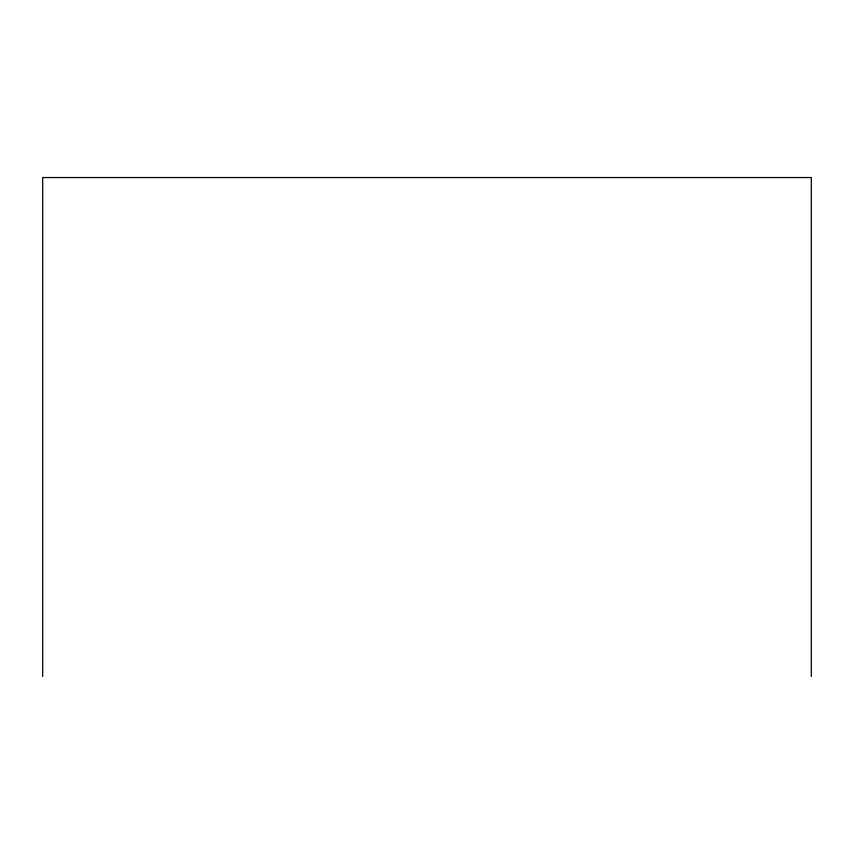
<?xml version="1.0" encoding="UTF-8"?>
<svg xmlns="http://www.w3.org/2000/svg" width="854" height="854" viewBox="0 0 854 854"><rect width="100%" height="100%" fill="white"/><g stroke="black" fill="none" stroke-linecap="round" stroke-linejoin="round"><path stroke-width="1.28" d="M811.3 676.453L811.3 177.547L42.7 177.547L42.7 676.453"/></g></svg>
